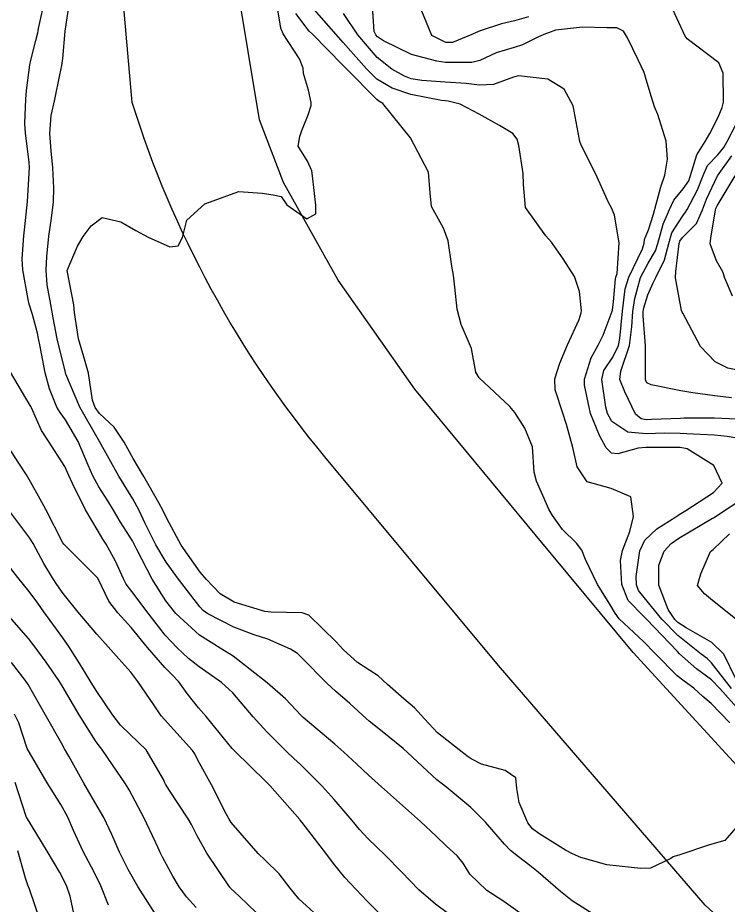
# Model space of a CAD drawing. Header units: metres. Extents: x 307586 to 320046, y 7427249 to 7434250.
# Drawn here: x 319304.3 to 319345.9, y 7428344.9 to 7428396.8 of the extents above; entities that cross this region are included whole.
import ezdxf

# ---------------------------------------------------------------- set-up
doc = ezdxf.new("R2010")
doc.units = ezdxf.units.M
doc.header["$MEASUREMENT"] = 0
for name, color, linetype in [('Curvas de Nivel 1m', 11, 'Continuous'), ('Curvas de Nivel 5m', 15, 'Continuous'), ('Vias Primárias', 230, 'Continuous')]:
    doc.layers.add(name, color=color, linetype=linetype)

msp = doc.modelspace()

# ---------------------------------------------------------------- linework, layer by layer
at = {"layer": 'Curvas de Nivel 1m', "flags": 128}
for points, elevation in [([(319334.743, 7428343.67), (319332.763, 7428345.064), (319331.769, 7428345.71), (319330.782, 7428346.674), (319330.38, 7428347.317), (319330.045, 7428347.731), (319329.393, 7428348.335), (319328.804, 7428348.893), (319327.884, 7428349.759), (319326.827, 7428350.695), (319325.598, 7428351.782), (319324.85, 7428352.461), (319324.161, 7428353.106), (319323.406, 7428353.812), (319322.87, 7428354.291), (319321.021, 7428355.839), (319320.894, 7428355.963), (319319.98, 7428356.93), (319318.913, 7428357.87), (319316.928, 7428359.425), (319316.167, 7428359.898), (319314.944, 7428360.672), (319313.567, 7428361.934), (319312.97, 7428362.667), (319312.168, 7428363.948), (319311.281, 7428365.685), (319311.142, 7428365.959), (319311.015, 7428366.177), (319310.327, 7428367.275), (319309.911, 7428367.977), (319309.576, 7428368.52), (319309.046, 7428369.342), (319308.695, 7428369.994), (319308.437, 7428370.621), (319307.838, 7428372.002), (319307.096, 7428373.274), (319306.786, 7428373.701), (319306.598, 7428374.018), (319306.167, 7428375.078), (319305.919, 7428376.028), (319305.617, 7428377.562), (319305.513, 7428378.035), (319305.453, 7428378.332), (319305.167, 7428379.434), (319304.982, 7428380.042), (319304.915, 7428380.304), (319304.601, 7428382.046), (319304.572, 7428382.684), (319304.666, 7428384.046), (319304.714, 7428384.559), (319304.88, 7428386.044), (319304.906, 7428386.385), (319304.99, 7428388.043), (319304.977, 7428388.342), (319304.753, 7428390.045), (319304.728, 7428390.62), (319304.78, 7428392.045), (319304.822, 7428392.551), (319305.019, 7428394.043), (319305.072, 7428394.316), (319305.364, 7428395.474), (319305.48, 7428395.929), (319305.5, 7428396.038), (319305.522, 7428396.185), (319305.937, 7428398.032)], 833), ([(319338.148, 7428344.24), (319336.765, 7428345.117), (319336.093, 7428345.657), (319334.784, 7428346.788), (319334.287, 7428347.176), (319333.617, 7428347.688), (319333.161, 7428348.059), (319332.8, 7428348.423), (319331.699, 7428349.711), (319330.826, 7428350.583), (319329.422, 7428351.741), (319329.09, 7428351.991), (319328.847, 7428352.188), (319327.148, 7428353.767), (319326.867, 7428354.023), (319325.648, 7428355.016), (319324.89, 7428355.619), (319324.698, 7428355.793), (319323.756, 7428356.661), (319322.909, 7428357.386), (319322.431, 7428357.825), (319320.928, 7428359.364), (319320.684, 7428359.598), (319320.284, 7428359.85), (319318.941, 7428360.419), (319318.15, 7428360.673), (319316.951, 7428361.123), (319315.445, 7428361.913), (319315.16, 7428362.113), (319314.967, 7428362.314), (319313.714, 7428363.933), (319312.998, 7428364.937), (319312.398, 7428365.946), (319311.776, 7428367.202), (319311.415, 7428367.956), (319311.04, 7428368.65), (319310.539, 7428369.459), (319310.223, 7428369.972), (319309.083, 7428371.99), (319307.94, 7428374.002), (319307.122, 7428375.944), (319307.105, 7428375.993), (319307.099, 7428376.01), (319307.094, 7428376.039), (319306.61, 7428378.018), (319306.38, 7428379.237), (319306.24, 7428380.024), (319306.038, 7428381.18), (319305.973, 7428382.028), (319306.003, 7428382.821), (319306.121, 7428384.027), (319306.277, 7428385.068), (319306.407, 7428386.023), (319306.428, 7428386.85), (319306.352, 7428388.024), (319306.268, 7428389.011), (319306.192, 7428390.027), (319306.254, 7428391.081), (319306.469, 7428392.023), (319306.776, 7428393.457), (319306.886, 7428394.017), (319306.939, 7428394.427), (319307.078, 7428396.014), (319307.377, 7428397.995)], 834), ([(319347.088, 7428372.068), (319345.843, 7428372.301), (319345.091, 7428372.367), (319344.26, 7428372.4), (319343.092, 7428372.47), (319342.196, 7428372.485), (319341.091, 7428372.446), (319340.019, 7428372.543), (319339.098, 7428373.172), (319338.839, 7428373.633), (319338.734, 7428374.009), (319338.501, 7428375.636), (319338.615, 7428376.158), (319339.146, 7428376.937), (319339.477, 7428377.625), (319339.553, 7428378.02), (319339.721, 7428379.622), (319339.878, 7428380.934), (319340.078, 7428381.617), (319340.892, 7428383.278), (319340.986, 7428383.604), (319341.01, 7428383.82), (319341.235, 7428384.392), (319341.536, 7428385.309), (319341.604, 7428385.596), (319341.952, 7428386.907), (319342.196, 7428387.591), (319342.345, 7428388.526), (319342.276, 7428389.59), (319341.773, 7428391.138), (319341.583, 7428391.597), (319341.331, 7428392.416), (319341.07, 7428393.333), (319340.974, 7428393.606), (319340.628, 7428394.336), (319340, 7428395.621), (319339.769, 7428396.017), (319339.379, 7428396.208), (319338.792, 7428396.222), (319337.379, 7428396.255), (319335.785, 7428396.082), (319335.375, 7428395.93), (319335.198, 7428395.858), (319334.804, 7428395.686), (319333.85, 7428395.21), (319333.363, 7428395.065), (319332.321, 7428394.747), (319331.352, 7428394.308), (319330.891, 7428394.186), (319329.349, 7428394.188), (319328.851, 7428394.255), (319327.356, 7428394.644), (319325.717, 7428395.445), (319325.371, 7428395.691), (319325.274, 7428395.801), (319325.179, 7428395.998), (319325.055, 7428397.803)], 839), ([(319346.897, 7428355.889), (319345.421, 7428357.545), (319344.918, 7428358.047), (319344.051, 7428358.69), (319343.049, 7428359.578), (319342.935, 7428359.697), (319341.127, 7428361.598), (319340.964, 7428361.755), (319340.052, 7428362.692), (319339.683, 7428363.62), (319339.588, 7428365.038), (319339.708, 7428365.62), (319340.137, 7428366.726), (319340.351, 7428367.61), (319340.196, 7428368.764), (319339.049, 7428369.251), (319337.654, 7428369.644), (319337.066, 7428370.508), (319336.798, 7428371.654), (319336.429, 7428372.993), (319336.212, 7428373.663), (319335.769, 7428375.024), (319335.744, 7428375.671), (319336.052, 7428376.577), (319336.489, 7428377.66), (319337.168, 7428379.14), (319337.293, 7428379.527), (319337.305, 7428379.649), (319337.19, 7428380.772), (319336.899, 7428381.655), (319336.235, 7428382.687), (319335.552, 7428383.675), (319335.228, 7428384.035), (319334.031, 7428385.692), (319333.926, 7428387.034), (319333.904, 7428387.694), (319333.652, 7428389.334), (319333.548, 7428389.697), (319333.298, 7428390.022), (319332.52, 7428390.492), (319331.315, 7428391.169), (319330.209, 7428391.737), (319329.503, 7428391.926), (319329.325, 7428391.946), (319329.11, 7428391.967), (319327.328, 7428392.321), (319326.227, 7428392.682), (319325.337, 7428393.218), (319324.717, 7428393.806), (319323.366, 7428395.347), (319322.946, 7428395.824), (319321.39, 7428397.595)], 837), ([(319346.005, 7428355.539), (319344.904, 7428356.661), (319344.42, 7428357.069), (319343.886, 7428357.565), (319343.316, 7428357.973), (319342.92, 7428358.283), (319341.632, 7428359.593), (319340.943, 7428360.285), (319339.528, 7428361.622), (319339.284, 7428361.943), (319338.971, 7428362.478), (319338.247, 7428363.637), (319337.557, 7428365.092), (319337.328, 7428365.647), (319337.017, 7428366.042), (319336.208, 7428366.841), (319335.609, 7428367.671), (319335.41, 7428368.048), (319335.045, 7428368.841), (319334.674, 7428369.684), (319334.545, 7428370.201), (319334.44, 7428371.686), (319333.996, 7428372.788), (319333.402, 7428373.697), (319333.108, 7428374.04), (319331.325, 7428375.718), (319331.136, 7428376.05), (319330.866, 7428377.44), (319330.765, 7428377.726), (319330.273, 7428378.842), (319330.034, 7428379.737), (319329.901, 7428381.031), (319329.824, 7428381.741), (319329.723, 7428382.257), (319329.502, 7428383.746), (319329.234, 7428384.488), (319328.536, 7428385.757), (319328.46, 7428386.559), (319328.353, 7428387.759), (319327.293, 7428389.77), (319325.69, 7428391.794), (319325.449, 7428391.923), (319325.325, 7428392.011), (319323.552, 7428393.818), (319323.346, 7428394.033), (319321.562, 7428395.838), (319321.375, 7428396.028), (319320.584, 7428397.051)], 836), ([(319346.099, 7428357.538), (319344.928, 7428359.043), (319344.677, 7428359.3), (319344.325, 7428359.559), (319342.949, 7428360.637), (319342.009, 7428361.59), (319340.976, 7428362.87), (319340.657, 7428363.282), (319340.525, 7428363.607), (319340.506, 7428364.092), (319340.726, 7428365.604), (319341.019, 7428366.227), (319341.727, 7428366.892), (319342.834, 7428367.582), (319342.946, 7428367.668), (319343.034, 7428367.735), (319343.426, 7428367.965), (319345.047, 7428369.009), (319345.548, 7428369.553), (319345.068, 7428370.598), (319343.499, 7428371.576), (319343.084, 7428371.65), (319343.007, 7428371.657), (319341.083, 7428371.65), (319340.631, 7428371.607), (319339.431, 7428371.271), (319339.078, 7428371.324), (319338.762, 7428371.633), (319338.372, 7428372.355), (319337.848, 7428373.643), (319337.485, 7428375.289), (319337.494, 7428375.646), (319337.887, 7428376.901), (319338.292, 7428377.639), (319338.578, 7428378.217), (319339.104, 7428379.631), (319339.122, 7428379.682), (319339.181, 7428380.178), (319339.305, 7428381.525), (319339.33, 7428381.628), (319339.404, 7428381.826), (319339.512, 7428383.626), (319339.247, 7428385.242), (319339.098, 7428385.632), (319338.892, 7428385.998), (319338.148, 7428387.641), (319337.29, 7428389.355), (319337.208, 7428389.567), (319337.191, 7428389.652), (319337.171, 7428389.776), (319336.829, 7428391.657), (319336.297, 7428392.63), (319335.338, 7428393.204), (319333.633, 7428393.404), (319333.339, 7428393.328), (319332.156, 7428392.891), (319331.334, 7428392.868), (319330.562, 7428392.958), (319329.336, 7428393.033), (319327.97, 7428393.13), (319327.338, 7428393.236), (319326.941, 7428393.378), (319326.217, 7428393.787), (319325.353, 7428394.487), (319324.226, 7428395.811), (319323.385, 7428397.045)], 838), ([(319346.104, 7428374.559), (319345.12, 7428374.673), (319343.841, 7428374.853), (319343.124, 7428374.968), (319341.4, 7428375.326), (319341.13, 7428375.43), (319341.059, 7428375.601), (319341.06, 7428377.51), (319341.058, 7428377.601), (319340.92, 7428379.354), (319340.926, 7428379.604), (319340.961, 7428379.818), (319341.188, 7428380.584), (319341.505, 7428381.291), (319341.665, 7428381.595), (319342.176, 7428382.627), (319342.422, 7428383.588), (319342.604, 7428384.215), (319343.247, 7428385.211), (319343.407, 7428385.422), (319343.497, 7428385.578), (319344.103, 7428386.733), (319344.439, 7428387.568), (319344.694, 7428388.151), (319345.291, 7428388.786), (319345.644, 7428389.208), (319345.836, 7428389.552), (319346.414, 7428390.644)], 841), ([(319347.138, 7428376.04), (319345.878, 7428376.286), (319345.144, 7428376.669), (319344.271, 7428377.569), (319343.242, 7428379.51), (319343.204, 7428379.58), (319343.174, 7428379.672), (319342.818, 7428381.584), (319342.842, 7428381.948), (319343.031, 7428383.582), (319343.074, 7428383.733), (319343.228, 7428383.932), (319344.05, 7428384.763), (319344.392, 7428385.569), (319344.632, 7428386.194), (319345.273, 7428387.56), (319346.11, 7428388.729)], 842), ([(319346.148, 7428380.506), (319345.713, 7428381.552), (319345.588, 7428381.935), (319345.213, 7428382.573), (319344.85, 7428383.564), (319344.888, 7428383.904), (319345.155, 7428385.561), (319345.176, 7428385.639), (319345.255, 7428385.787), (319346.31, 7428387.544)], 843), ([(319330.357, 7428343.726), (319328.76, 7428344.912), (319327.799, 7428345.76), (319326.783, 7428346.807), (319325.825, 7428347.78), (319324.803, 7428348.758), (319324.306, 7428349.296), (319323.893, 7428349.804), (319322.831, 7428351.049), (319322.121, 7428351.827), (319320.855, 7428353.091), (319320.465, 7428353.452), (319320.037, 7428353.852), (319318.88, 7428355.002), (319318.083, 7428355.878), (319316.907, 7428357.28), (319316.231, 7428357.897), (319314.922, 7428358.81), (319314.304, 7428359.296), (319313.632, 7428359.93), (319312.944, 7428360.671), (319311.936, 7428361.95), (319310.976, 7428363.225), (319310.662, 7428363.647), (319310.489, 7428363.967), (319310.024, 7428365), (319309.474, 7428365.983), (319309.297, 7428366.275), (319309.014, 7428366.744), (319308.276, 7428367.998), (319307.508, 7428369.546), (319307.302, 7428370.008), (319307.061, 7428370.537), (319306.113, 7428372.025), (319305.7, 7428372.641), (319305.102, 7428373.974), (319305.073, 7428374.04), (319305.03, 7428374.114), (319303.879, 7428376.052)], 832), ([(319326.05, 7428343.777), (319324.763, 7428345.1), (319324.095, 7428345.8), (319323.456, 7428346.486), (319322.788, 7428347.306), (319322.398, 7428347.824), (319320.963, 7428349.687), (319320.845, 7428349.84), (319320.813, 7428349.876), (319319.062, 7428351.867), (319318.952, 7428351.977), (319318.845, 7428352.076), (319316.991, 7428353.889), (319316.865, 7428354.03), (319315.33, 7428355.906), (319314.898, 7428356.413), (319314.231, 7428357.245), (319313.733, 7428357.928), (319313.336, 7428358.353), (319312.921, 7428358.767), (319311.902, 7428359.95), (319310.95, 7428361.11), (319310.163, 7428361.972), (319309.64, 7428362.65), (319308.997, 7428363.99), (319307.993, 7428365), (319307.003, 7428365.985), (319306.954, 7428366.06), (319305.941, 7428368.026), (319305.623, 7428368.615), (319305.049, 7428369.64), (319304.815, 7428370.042), (319304.37, 7428370.74), (319303.516, 7428372.056)], 831), ([(319346.378, 7428358.075), (319345.64, 7428359.543), (319344.943, 7428360.241), (319343.438, 7428361.09), (319342.96, 7428361.402), (319342.786, 7428361.582), (319342.394, 7428362.16), (319341.839, 7428363.591), (319341.833, 7428364.759), (319342.147, 7428365.589), (319342.569, 7428366.033), (319343.02, 7428366.334), (319344.988, 7428367.506), (319345.033, 7428367.533), (319347.046, 7428368.866)], 839), ([(319318.744, 7428343.967), (319317.282, 7428345.368), (319316.772, 7428345.858), (319316.742, 7428345.89), (319316.668, 7428345.997), (319315.374, 7428347.904), (319314.803, 7428348.911), (319314.475, 7428349.58), (319314.284, 7428349.918), (319313.194, 7428351.578), (319312.955, 7428351.938), (319312.919, 7428352.014), (319312.846, 7428352.211), (319311.827, 7428353.95), (319310.872, 7428354.867), (319310.313, 7428355.404), (319309.872, 7428355.975), (319308.904, 7428357.428), (319308.542, 7428357.994), (319307.936, 7428358.986), (319307.291, 7428360.006), (319306.94, 7428360.5), (319305.83, 7428362.027), (319305.477, 7428362.542), (319304.975, 7428363.221), (319304.317, 7428364.047), (319302.999, 7428365.696)], 829), ([(319314.755, 7428344.72), (319314.196, 7428345.35), (319313.762, 7428345.925), (319313.388, 7428346.547), (319312.789, 7428347.66), (319312.652, 7428347.941), (319312.525, 7428348.213), (319311.714, 7428349.951), (319310.838, 7428351.601), (319310.61, 7428351.963), (319309.892, 7428353.014), (319309.232, 7428353.984), (319309.07, 7428354.192), (319308.868, 7428354.471), (319307.908, 7428356), (319306.908, 7428357.688), (319306.71, 7428358.012), (319305.979, 7428359.075), (319305.276, 7428360.035), (319304.939, 7428360.46), (319303.556, 7428362.054)], 828), ([(319312.369, 7428344.321), (319311.335, 7428345.954), (319310.778, 7428346.94), (319310.273, 7428347.968), (319309.824, 7428348.996), (319309.353, 7428349.982), (319308.826, 7428350.892), (319308.17, 7428351.997), (319307.288, 7428353.577), (319307.049, 7428354.008), (319306.866, 7428354.332), (319305.912, 7428356.02), (319304.909, 7428357.782), (319304.75, 7428358.032), (319303.931, 7428359.058)], 827), ([(319309.625, 7428344.85), (319309.167, 7428345.984), (319308.775, 7428346.792), (319308.129, 7428347.997), (319307.579, 7428349.228), (319307.235, 7428350.006), (319306.824, 7428350.748), (319306.022, 7428352.018), (319304.863, 7428354.03), (319304.363, 7428355.523), (319304.115, 7428356.042)], 826), ([(319305.601, 7428344.021), (319304.99, 7428345.798), (319304.906, 7428346.029), (319304.769, 7428346.438), (319304.302, 7428348.037)], 824)]:
    msp.add_lwpolyline(points, dxfattribs=dict(at, elevation=elevation))
at = {"layer": 'Curvas de Nivel 5m', "flags": 128}
for points, elevation in [([(319346.485, 7428349.533), (319345.706, 7428348.639), (319344.801, 7428348.385), (319343.003, 7428347.784), (319342.794, 7428347.721), (319342.685, 7428347.69), (319342.542, 7428347.583), (319341.35, 7428347.032), (319340.787, 7428347.008), (319340.237, 7428347.058), (319338.789, 7428347.219), (319337.276, 7428347.645), (319336.795, 7428347.854), (319336.379, 7428348.073), (319334.807, 7428349.049), (319334.453, 7428349.319), (319334.174, 7428349.68), (319333.658, 7428350.86), (319333.529, 7428351.69), (319333.463, 7428352.304), (319332.853, 7428352.733), (319331.462, 7428353.109), (319330.86, 7428353.426), (319330.683, 7428353.544), (319330.428, 7428353.727), (319328.881, 7428354.955), (319328.112, 7428355.758), (319327.536, 7428356.4), (319326.905, 7428356.933), (319325.959, 7428357.78), (319325.417, 7428358.284), (319324.921, 7428358.595), (319324.192, 7428359.068), (319323.38, 7428359.813), (319322.94, 7428360.281), (319321.349, 7428361.836), (319320.964, 7428361.962), (319319.115, 7428362.018), (319318.964, 7428362.027), (319318.779, 7428362.057), (319316.97, 7428362.593), (319316.154, 7428363.081), (319315.349, 7428363.915), (319314.989, 7428364.352), (319313.868, 7428365.931), (319313.028, 7428367.496), (319312.823, 7428367.942), (319312.574, 7428368.408), (319311.694, 7428369.954), (319311.068, 7428370.996), (319310.532, 7428371.968), (319309.956, 7428372.842), (319309.099, 7428373.634), (319308.83, 7428373.993), (319308.687, 7428374.414), (319308.443, 7428375.997), (319308.182, 7428376.955), (319307.868, 7428378.003), (319307.63, 7428379.543), (319307.588, 7428380.006), (319307.203, 7428382.01), (319307.796, 7428383.425), (319308.141, 7428384.001), (319308.599, 7428384.626), (319309.24, 7428385.115), (319310.343, 7428384.866), (319311.229, 7428384.351), (319311.935, 7428383.953), (319313.217, 7428383.386), (319313.698, 7428383.455), (319313.955, 7428383.933), (319314.209, 7428384.96), (319315.253, 7428385.92), (319317.26, 7428386.629), (319318.608, 7428386.528), (319319.259, 7428386.436), (319319.732, 7428386.338), (319320.064, 7428385.858), (319321.241, 7428385.03), (319321.754, 7428385.326), (319321.751, 7428385.835), (319321.556, 7428387.552), (319321.528, 7428387.837), (319321.279, 7428388.4), (319320.728, 7428389.289), (319320.829, 7428389.847), (319320.943, 7428390.201), (319321.312, 7428391.129), (319321.494, 7428391.664), (319321.493, 7428391.838), (319321.33, 7428392.568), (319321.045, 7428393.549), (319321.015, 7428393.845), (319320.796, 7428394.403), (319319.843, 7428395.863), (319319.706, 7428396.195), (319319.438, 7428397.869)], 835), ([(319334.212, 7428396.865), (319333.382, 7428396.634), (319332.635, 7428396.453), (319331.376, 7428396.047), (319330.667, 7428395.731), (319329.756, 7428395.355), (319329.367, 7428395.359), (319328.547, 7428395.758), (319327.969, 7428397.183)], 840), ([(319346.864, 7428373.297), (319345.101, 7428373.359), (319343.321, 7428373.358), (319343.101, 7428373.353), (319341.405, 7428373.292), (319341.1, 7428373.276), (319340.813, 7428373.317), (319340.476, 7428373.609), (319339.841, 7428374.9), (319339.56, 7428375.624), (319339.623, 7428376.108), (319340.127, 7428377.615), (319340.268, 7428378.717), (319340.323, 7428379.613), (319340.433, 7428380.363), (319340.772, 7428381.606), (319341.211, 7428382.442), (319341.651, 7428383.163), (319341.785, 7428383.594), (319342.101, 7428384.73), (319342.456, 7428385.588), (319342.724, 7428386.119), (319343.265, 7428386.792), (319343.588, 7428387.258), (319343.699, 7428387.576), (319344.069, 7428388.788), (319344.545, 7428389.568), (319344.836, 7428390.037), (319345.317, 7428390.988), (319345.553, 7428391.557), (319345.628, 7428391.857), (319345.617, 7428393.556), (319345.352, 7428394.168), (319343.499, 7428395.579), (319343.374, 7428395.735), (319342.515, 7428397.589)], 840), ([(319322.3, 7428343.824), (319320.764, 7428345.221), (319320.248, 7428345.848), (319319.609, 7428346.685), (319318.789, 7428347.487), (319318.392, 7428347.874), (319316.811, 7428349.687), (319316.675, 7428349.891), (319316.512, 7428350.199), (319315.659, 7428351.902), (319314.857, 7428353.35), (319314.665, 7428353.717), (319314.537, 7428353.915), (319312.89, 7428355.734), (319312.709, 7428355.942), (319312.265, 7428356.581), (319311.345, 7428357.956), (319310.918, 7428358.494), (319310.232, 7428359.276), (319309.606, 7428359.98), (319308.944, 7428360.727), (319307.848, 7428362.001), (319306.974, 7428363.096), (319306.595, 7428363.632), (319306.336, 7428364.02), (319305.828, 7428364.864), (319305.208, 7428366.037), (319305.008, 7428366.35), (319303.724, 7428368.053)], 830), ([(319346.428, 7428361.535), (319344.974, 7428362.688), (319344.507, 7428363.086), (319344.11, 7428363.563), (319344.293, 7428364.261), (319344.875, 7428365.552), (319345.014, 7428365.686), (319345.971, 7428366.593)], 840), ([(319307.673, 7428344.001), (319307.369, 7428345.391), (319307.164, 7428346.006), (319306.774, 7428346.776), (319306.038, 7428348.018), (319304.813, 7428350.001), (319304.805, 7428350.022), (319304.796, 7428350.048), (319304.16, 7428352.04)], 825)]:
    msp.add_lwpolyline(points, dxfattribs=dict(at, elevation=elevation))
at = {"layer": 'Vias Primárias', "elevation": 795.493}
msp.add_lwpolyline([(319410.579, 7428319.765), (319396.999, 7428319.202), (319382.526, 7428320.454, -0.148573), (319365.774, 7428327.171), (319355.289, 7428335.025), (319344.545, 7428344.856), (319332.453, 7428358.891), (319322.295, 7428371.104, -0.097992), (319311.005, 7428391.848), (319309.752, 7428406.092), (319310.436, 7428421.719), (319314.198, 7428438.488), (319320.239, 7428452.174), (319328.681, 7428470.193), (319335.069, 7428484.903), (319340.547, 7428500.649), (319348.188, 7428525.049), (319354.916, 7428542.057), (319362.444, 7428559.053), (319368.372, 7428579.909)], format="xyb", dxfattribs=at)
msp.add_lwpolyline([(319410.579, 7428319.765), (319396.999, 7428319.202), (319382.526, 7428320.454, -0.148573), (319365.774, 7428327.171), (319355.289, 7428335.025), (319344.545, 7428344.856), (319332.453, 7428358.891), (319322.295, 7428371.104, -0.097992), (319311.005, 7428391.848), (319309.752, 7428406.092), (319310.436, 7428421.719), (319314.198, 7428438.488), (319320.239, 7428452.174), (319328.681, 7428470.193), (319335.069, 7428484.903), (319340.547, 7428500.649), (319348.188, 7428525.049), (319354.916, 7428542.057), (319362.444, 7428559.053), (319368.372, 7428579.909)], format="xyb", dxfattribs=at)
at = {"layer": 'Vias Primárias', "elevation": 795.494}
msp.add_lwpolyline([(319355.223, 7428344.274), (319347.925, 7428351.374), (319340.336, 7428359.65), (319334.607, 7428366.551), (319327.559, 7428375.07), (319323.057, 7428381.437), (319319.874, 7428387.169), (319318.455, 7428390.833), (319316.495, 7428402.723), (319316.198, 7428411.738), (319317.568, 7428422.847), (319319.771, 7428433.584), (319323.244, 7428441.989), (319329.316, 7428456.285), (319336.072, 7428469.555), (319341.752, 7428483.065), (319347.138, 7428498.486), (319353.16, 7428515.328), (319358.597, 7428532.217), (319365.45, 7428548.081), (319371.865, 7428563.062)], dxfattribs=at)
msp.add_lwpolyline([(319355.223, 7428344.274), (319347.925, 7428351.374), (319340.336, 7428359.65), (319334.607, 7428366.551), (319327.559, 7428375.07), (319323.057, 7428381.437), (319319.874, 7428387.169), (319318.455, 7428390.833), (319316.495, 7428402.723), (319316.198, 7428411.738), (319317.568, 7428422.847), (319319.771, 7428433.584), (319323.244, 7428441.989), (319329.316, 7428456.285), (319336.072, 7428469.555), (319341.752, 7428483.065), (319347.138, 7428498.486), (319353.16, 7428515.328), (319358.597, 7428532.217), (319365.45, 7428548.081), (319371.865, 7428563.062)], dxfattribs=at)

doc.saveas('drawing.dxf')
